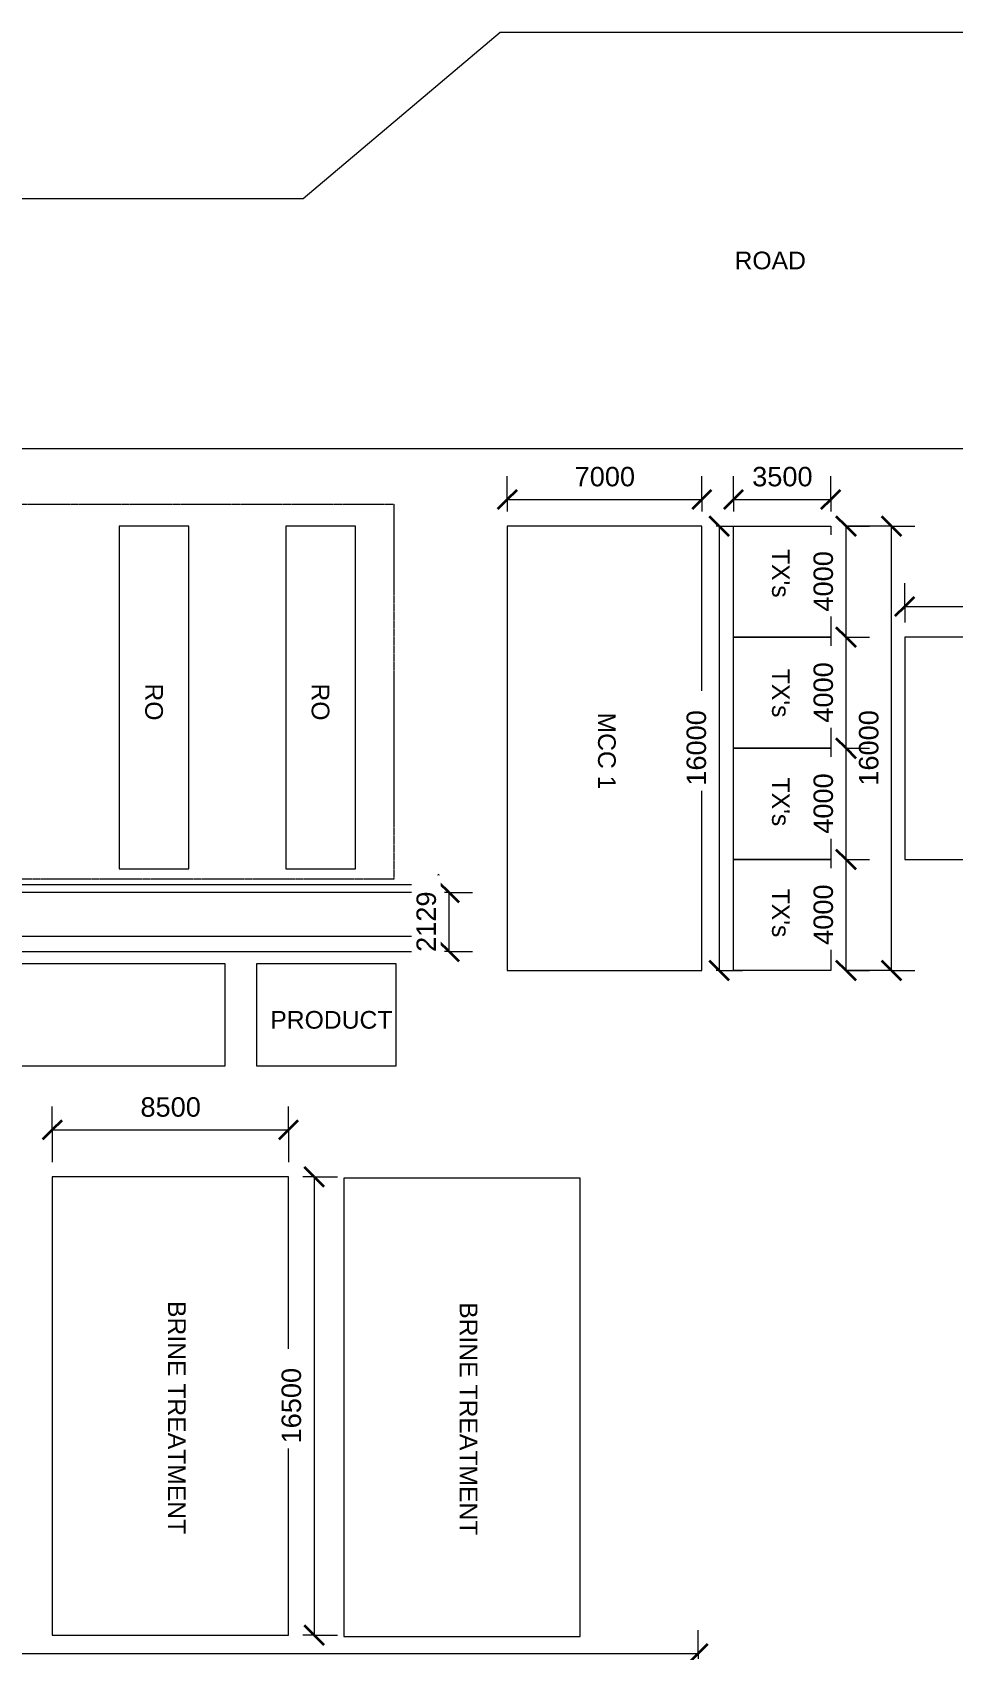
# Model space of a CAD drawing. Header units: millimetres. Extents: x 14826 to 891005, y -311366 to 56117.
# Drawn here: x 219402 to 252532, y -7169 to 51064 of the extents above; entities that cross this region are included whole.
import ezdxf

# ---------------------------------------------------------------- set-up
doc = ezdxf.new("R2010")
doc.units = ezdxf.units.MM
doc.linetypes.add('Hidden', pattern=[7.14375, 4.7625, -2.38125])
doc.linetypes.add('IMPORT-DASHED', pattern=[0])
for name, color, linetype, lineweight in [('A-ANNO-DIMS', 7, 'Continuous', 9), ('A-ANNO-DIMS-350', 7, 'Continuous', 9), ('A-DETL-HDLN', 7, 'Hidden', 9), ('FUTURE', 7, 'IMPORT-DASHED', 9), ('PDF3_Geometry', 7, 'Continuous', 9), ('PDF3_Text', 7, 'Continuous', 9)]:
    doc.layers.add(name, color=color, linetype=linetype, lineweight=lineweight)
doc.layers.add('LAYOUT IMPORT_dwg', color=7, linetype='Continuous', lineweight=9, true_color=0x767676)
doc.styles.add('Arial', font='arial.ttf', dxfattribs={"height": 636.361708})
doc.styles.add('Arial_1', font='arial.ttf', dxfattribs={"height": 636.4})
doc.styles.add('Arial_3', font='arial.ttf', dxfattribs={"height": 700})
doc.dimstyles.new('Greene_Arch_tick_-_2mm', dxfattribs={"dimscale": 304.8, "dimtxt": 714.18158, "dimasz": 2.296588, "dimexe": 2.755906, "dimexo": 1.722441, "dimgap": 0.86122, "dimtad": 1, "dimdec": 0, "dimzin": 0, "dimdsep": 46, "dimtxsty": 'Arial_3', "dimblk1": 'OBLIQUE', "dimblk2": 'OBLIQUE', "dimsah": 1, "dimcen": 0.09, "dimazin": 0, "dimtfac": 1, "dimtdec": 4, "dimtix": 1, "dimtmove": 0, "dimatfit": 3, "dimfxl": 1, "dimtvp": 1, "dimtfill": 1, "dimtolj": 1, "dimtzin": 0, "dimarcsym": 2})

# ---------------------------------------------------------------- blocks, each defined once
blk = doc.blocks.new('LAYOUT IMPORT_dwg-326166-LEVEL 1')
at = {"lineweight": 9, "flags": 128}
for points in [[(-107491, 311338), (-107491, 292314), (-101491, 285221), (-101491, 205507), (-99656, 184637), (-97044, 157598), (-91493, 117051), (-87583, 86872), (-86429, 77880)], [(-92491, 311338), (-92491, 205507), (-88302, 185319)], [(-67722, 232810), (-67722, 236533), (-67722, 238533), (-74395, 238533), (-74395, 289784), (-76524, 289784), (-76524, 238533), (-89740, 238533), (-89740, 236533), (-74395, 236533), (-69722, 236533), (-69722, 186443)]]:
    blk.add_lwpolyline(points, dxfattribs=at)
for points in [[(-89713, 300716), (-89713, 304216), (-85713, 304216), (-85713, 300716)], [(-85713, 300716), (-85713, 304216), (-81713, 304216), (-81713, 300716)], [(-81713, 300716), (-81713, 304216), (-77713, 304216), (-77713, 300716)], [(-77713, 300716), (-77713, 304216), (-73713, 304216), (-73713, 300716)], [(-49780, 276194), (-49780, 284694), (-66280, 284694), (-66280, 276194)]]:
    blk.add_lwpolyline(points, close=True, dxfattribs=at)
at = {"layer": 'FUTURE', "color": 1, "linetype": 'Continuous', "true_color": 0xff0000, "flags": 128}
for points in [[(-77713, 306879), (-77713, 313879), (-85713, 313879), (-85713, 306879)], [(-49738, 286694), (-49738, 295194), (-66238, 295194), (-66238, 286694)], [(-73965, 283560), (-73965, 288560), (-70265, 288560), (-70265, 283560)], [(-89713, 287107), (-89713, 284604), (-77371, 284604), (-77371, 287107)], [(-73965, 266608), (-73965, 282408), (-70265, 282408), (-70265, 266608)], [(-89713, 281108), (-89713, 278606), (-77371, 278606), (-77371, 281108)]]:
    blk.add_lwpolyline(points, close=True, dxfattribs=at)
at = {"layer": 'PDF3_Geometry', "flags": 128}
blk.add_lwpolyline([(-73713, 292574), (-73713, 299574), (-89713, 299574), (-89713, 292574)], close=True, dxfattribs=at)
at = {"layer": 'PDF3_Text', "char_height": 636.4, "attachment_point": 1, "rotation": 90, "line_spacing_factor": 0.941778, "style": 'Arial'}
for s, insert, width in [('ROAD', (-99597, 300755), 3060.98), ('PRODUCT', (-72255, 284043), 5234.04)]:
    blk.add_mtext(s, dxfattribs=dict(at, insert=insert, width=width))
at = {"layer": 'PDF3_Text', "char_height": 636.4, "attachment_point": 1, "line_spacing_factor": 0.941778}
for s, insert, width, style in [("TX's", (-88889, 302741), 2087.39, 'Arial'), ("TX's", (-84575, 302741), 2087.39, 'Arial'), ("TX's", (-80659, 302741), 2087.39, 'Arial'), ("TX's", (-76659, 302741), 2087.39, 'Arial'), ('MCC 1', (-83000, 296477), 3294.64, 'Arial'), ('BRINE TREATMENT', (-61770, 291500), 10008.55, 'Arial_1'), ('RO', (-84047, 286168), 1588.91, 'Arial'), ('BRINE TREATMENT', (-61812, 281000), 10008.55, 'Arial_1'), ('RO', (-84047, 280177), 1588.91, 'Arial')]:
    blk.add_mtext(s, dxfattribs=dict(at, insert=insert, width=width, style=style))
blk = doc.blocks.new('DIMBLOCK1-LEVEL 1')
at = {"layer": 'A-ANNO-DIMS-350', "transparency": 16777216}
for p, q in [((244642, 34246), (244642, 35086)), ((248142, 34246), (248142, 35086)), ((244642, 34246), (248142, 34246)), ((244642, 34246), (244642, 33810)), ((248142, 34246), (248142, 33810))]:
    blk.add_line(p, q, dxfattribs=at)
at = {"layer": 'A-ANNO-DIMS-350', "lineweight": 35, "transparency": 16777216}
for p, q in [((244642, 34246), (244992, 34596)), ((248142, 34246), (248492, 34596)), ((244642, 34246), (244292, 33896)), ((248142, 34246), (247792, 33896))]:
    blk.add_line(p, q, dxfattribs=at)
at = {"layer": 'A-ANNO-DIMS-350', "color": 0, "transparency": 16777216, "insert": (245315, 35418), "char_height": 700, "width": 2584.24, "attachment_point": 1, "line_spacing_factor": 0.941778, "style": 'Arial_3', "bg_fill": 3, "box_fill_scale": 1.25, "bg_fill_color": 256, "bg_fill_true_color": 13158600, "bg_fill_transparency": 0}
blk.add_mtext('3500', dxfattribs=at)
blk = doc.blocks.new('_Oblique')
at = {"color": 0, "linetype": 'ByBlock', "lineweight": -2}
blk.add_line((-0.5, -0.5), (0.5, 0.5), dxfattribs=at)
blk = doc.blocks.new('DIMBLOCK2-LEVEL 1')
at = {"layer": 'A-ANNO-DIMS-350', "transparency": 16777216}
for p, q in [((250330, 33285), (248667, 33285)), ((250330, 17285), (250330, 33285)), ((250330, 33285), (251170, 33285)), ((250330, 17285), (248667, 17285)), ((250330, 17285), (251170, 17285))]:
    blk.add_line(p, q, dxfattribs=at)
at = {"layer": 'A-ANNO-DIMS-350', "lineweight": 35, "transparency": 16777216}
for p, q in [((250330, 33285), (249980, 33635)), ((250330, 33285), (250680, 32935)), ((250330, 17285), (249980, 17635)), ((250330, 17285), (250680, 16935))]:
    blk.add_line(p, q, dxfattribs=at)
at = {"layer": 'A-ANNO-DIMS-350', "color": 0, "transparency": 16777216, "insert": (249159, 23939), "char_height": 700, "width": 3230.3, "attachment_point": 1, "rotation": 90, "line_spacing_factor": 0.941778, "style": 'Arial_3', "bg_fill": 3, "box_fill_scale": 1.25, "bg_fill_color": 256, "bg_fill_true_color": 13158600, "bg_fill_transparency": 0}
blk.add_mtext('16000', dxfattribs=at)
blk = doc.blocks.new('DIMBLOCK3-LEVEL 1')
at = {"layer": 'A-ANNO-DIMS-350', "lineweight": 35, "transparency": 16777216}
for p, q in [((248695, 21285), (248345, 21635)), ((248695, 21285), (249045, 20935)), ((248695, 17285), (248345, 17635)), ((248695, 17285), (249045, 16935))]:
    blk.add_line(p, q, dxfattribs=at)
at = {"layer": 'A-ANNO-DIMS-350', "transparency": 16777216}
for p, q in [((248695, 21285), (248667, 21285)), ((248695, 17285), (248695, 21285)), ((248695, 21285), (249535, 21285)), ((248695, 17285), (248667, 17285)), ((248695, 17285), (249535, 17285))]:
    blk.add_line(p, q, dxfattribs=at)
at = {"layer": 'A-ANNO-DIMS-350', "color": 0, "transparency": 16777216, "insert": (247524, 18209), "char_height": 700, "width": 2584.24, "attachment_point": 1, "rotation": 90, "line_spacing_factor": 0.941778, "style": 'Arial_3', "bg_fill": 3, "box_fill_scale": 1.25, "bg_fill_color": 256, "bg_fill_true_color": 13158600, "bg_fill_transparency": 0}
blk.add_mtext('4000', dxfattribs=at)
blk = doc.blocks.new('DIMBLOCK4-LEVEL 1')
at = {"layer": 'A-ANNO-DIMS-350', "lineweight": 35, "transparency": 16777216}
for p, q in [((248695, 25285), (248345, 25635)), ((248695, 25285), (249045, 24935)), ((248695, 21285), (248345, 21635)), ((248695, 21285), (249045, 20935))]:
    blk.add_line(p, q, dxfattribs=at)
at = {"layer": 'A-ANNO-DIMS-350', "transparency": 16777216}
for p, q in [((248695, 25285), (248667, 25285)), ((248695, 21285), (248695, 25285)), ((248695, 25285), (249535, 25285)), ((248695, 21285), (248667, 21285)), ((248695, 21285), (249535, 21285))]:
    blk.add_line(p, q, dxfattribs=at)
at = {"layer": 'A-ANNO-DIMS-350', "color": 0, "transparency": 16777216, "insert": (247524, 22209), "char_height": 700, "width": 2584.24, "attachment_point": 1, "rotation": 90, "line_spacing_factor": 0.941778, "style": 'Arial_3', "bg_fill": 3, "box_fill_scale": 1.25, "bg_fill_color": 256, "bg_fill_true_color": 13158600, "bg_fill_transparency": 0}
blk.add_mtext('4000', dxfattribs=at)
blk = doc.blocks.new('DIMBLOCK5-LEVEL 1')
at = {"layer": 'A-ANNO-DIMS-350', "lineweight": 35, "transparency": 16777216}
for p, q in [((248695, 29285), (248345, 29635)), ((248695, 29285), (249045, 28935)), ((248695, 25285), (248345, 25635)), ((248695, 25285), (249045, 24935))]:
    blk.add_line(p, q, dxfattribs=at)
at = {"layer": 'A-ANNO-DIMS-350', "transparency": 16777216}
for p, q in [((248695, 29285), (248667, 29285)), ((248695, 25285), (248695, 29285)), ((248695, 29285), (249535, 29285)), ((248695, 25285), (248667, 25285)), ((248695, 25285), (249535, 25285))]:
    blk.add_line(p, q, dxfattribs=at)
at = {"layer": 'A-ANNO-DIMS-350', "color": 0, "transparency": 16777216, "insert": (247524, 26209), "char_height": 700, "width": 2584.24, "attachment_point": 1, "rotation": 90, "line_spacing_factor": 0.941778, "style": 'Arial_3', "bg_fill": 3, "box_fill_scale": 1.25, "bg_fill_color": 256, "bg_fill_true_color": 13158600, "bg_fill_transparency": 0}
blk.add_mtext('4000', dxfattribs=at)
blk = doc.blocks.new('DIMBLOCK6-LEVEL 1')
at = {"layer": 'A-ANNO-DIMS-350', "lineweight": 35, "transparency": 16777216}
for p, q in [((248695, 33285), (248345, 33635)), ((248695, 33285), (249045, 32935)), ((248695, 29285), (248345, 29635)), ((248695, 29285), (249045, 28935))]:
    blk.add_line(p, q, dxfattribs=at)
at = {"layer": 'A-ANNO-DIMS-350', "transparency": 16777216}
for p, q in [((248695, 33285), (248667, 33285)), ((248695, 29285), (248695, 33285)), ((248695, 33285), (249535, 33285)), ((248695, 29285), (248667, 29285)), ((248695, 29285), (249535, 29285))]:
    blk.add_line(p, q, dxfattribs=at)
at = {"layer": 'A-ANNO-DIMS-350', "color": 0, "transparency": 16777216, "insert": (247524, 30209), "char_height": 700, "width": 2584.24, "attachment_point": 1, "rotation": 90, "line_spacing_factor": 0.941778, "style": 'Arial_3', "bg_fill": 3, "box_fill_scale": 1.25, "bg_fill_color": 256, "bg_fill_true_color": 13158600, "bg_fill_transparency": 0}
blk.add_mtext('4000', dxfattribs=at)
blk = doc.blocks.new('DIMBLOCK7-LEVEL 1')
at = {"layer": 'A-ANNO-DIMS-350', "transparency": 16777216}
for p, q in [((236500, 34246), (236500, 35086)), ((243500, 34246), (243500, 35086)), ((236500, 34246), (243500, 34246)), ((236500, 34246), (236500, 33810)), ((243500, 34246), (243500, 33810))]:
    blk.add_line(p, q, dxfattribs=at)
at = {"layer": 'A-ANNO-DIMS-350', "lineweight": 35, "transparency": 16777216}
for p, q in [((236500, 34246), (236850, 34596)), ((243500, 34246), (243850, 34596)), ((236500, 34246), (236150, 33896)), ((243500, 34246), (243150, 33896))]:
    blk.add_line(p, q, dxfattribs=at)
at = {"layer": 'A-ANNO-DIMS-350', "color": 0, "transparency": 16777216, "insert": (238924, 35418), "char_height": 700, "width": 2584.24, "attachment_point": 1, "line_spacing_factor": 0.941778, "style": 'Arial_3', "bg_fill": 3, "box_fill_scale": 1.25, "bg_fill_color": 256, "bg_fill_true_color": 13158600, "bg_fill_transparency": 0}
blk.add_mtext('7000', dxfattribs=at)
blk = doc.blocks.new('DIMBLOCK8-LEVEL 1')
at = {"layer": 'A-ANNO-DIMS-350', "lineweight": 35, "transparency": 16777216}
for p, q in [((244126, 33285), (243776, 33635)), ((244126, 33285), (244476, 32935)), ((244126, 17285), (243776, 17635)), ((244126, 17285), (244476, 16935))]:
    blk.add_line(p, q, dxfattribs=at)
at = {"layer": 'A-ANNO-DIMS-350', "transparency": 16777216}
for p, q in [((244126, 33285), (244025, 33285)), ((244126, 33285), (244126, 17285)), ((244126, 33285), (244966, 33285)), ((244126, 17285), (244025, 17285)), ((244126, 17285), (244966, 17285))]:
    blk.add_line(p, q, dxfattribs=at)
at = {"layer": 'A-ANNO-DIMS-350', "color": 0, "transparency": 16777216, "insert": (242954, 23939), "char_height": 700, "width": 3230.3, "attachment_point": 1, "rotation": 90, "line_spacing_factor": 0.941778, "style": 'Arial_3', "bg_fill": 3, "box_fill_scale": 1.25, "bg_fill_color": 256, "bg_fill_true_color": 13158600, "bg_fill_transparency": 0}
blk.add_mtext('16000', dxfattribs=at)
blk = doc.blocks.new('DIMBLOCK9-LEVEL 1')
at = {"layer": 'A-ANNO-DIMS-350', "transparency": 16777216}
for p, q in [((250805, 30392), (250805, 31232)), ((257805, 30392), (257805, 31232)), ((250805, 30392), (257805, 30392)), ((250805, 30392), (250805, 29810)), ((257805, 30392), (257805, 29810))]:
    blk.add_line(p, q, dxfattribs=at)
at = {"layer": 'A-ANNO-DIMS-350', "lineweight": 35, "transparency": 16777216}
for p, q in [((250805, 30392), (250455, 30042)), ((250805, 30392), (251155, 30742)), ((257805, 30392), (257455, 30042)), ((257805, 30392), (258155, 30742))]:
    blk.add_line(p, q, dxfattribs=at)
at = {"layer": 'A-ANNO-DIMS-350', "color": 0, "transparency": 16777216, "insert": (253228, 31563), "char_height": 700, "width": 2584.24, "attachment_point": 1, "line_spacing_factor": 0.941778, "style": 'Arial_3', "bg_fill": 3, "box_fill_scale": 1.25, "bg_fill_color": 256, "bg_fill_true_color": 13158600, "bg_fill_transparency": 0}
blk.add_mtext('7000', dxfattribs=at)
blk = doc.blocks.new('DIMBLOCK13-LEVEL 1')
at = {"layer": 'A-ANNO-DIMS-350', "transparency": 16777216}
for p, q in [((180459, 20387), (180459, 21227)), ((180459, 20387), (233710, 20387)), ((180459, 20387), (180459, 20357)), ((233710, 20387), (233710, 20622)), ((233710, 20387), (233710, 19547))]:
    blk.add_line(p, q, dxfattribs=at)
at = {"layer": 'A-ANNO-DIMS-350', "lineweight": 35, "transparency": 16777216}
for p, q in [((180459, 20387), (180109, 20037)), ((180459, 20387), (180809, 20737)), ((233710, 20387), (233360, 20037)), ((233710, 20387), (234060, 20737))]:
    blk.add_line(p, q, dxfattribs=at)
at = {"layer": 'A-ANNO-DIMS-350', "color": 0, "transparency": 16777216, "insert": (205739, 21558), "char_height": 700, "width": 3230.3, "attachment_point": 1, "line_spacing_factor": 0.941778, "style": 'Arial_3', "bg_fill": 3, "box_fill_scale": 1.25, "bg_fill_color": 256, "bg_fill_true_color": 13158600, "bg_fill_transparency": 0}
blk.add_mtext('53251', dxfattribs=at)
blk = doc.blocks.new('DIMBLOCK14-LEVEL 1')
at = {"layer": 'A-ANNO-DIMS-350', "transparency": 16777216}
for p, q in [((220120, 11549), (220120, 12389)), ((228620, 11549), (228620, 12389)), ((220120, 11549), (228620, 11549)), ((220120, 11549), (220120, 10378)), ((228620, 11549), (228620, 10378))]:
    blk.add_line(p, q, dxfattribs=at)
at = {"layer": 'A-ANNO-DIMS-350', "lineweight": 35, "transparency": 16777216}
for p, q in [((220120, 11549), (220470, 11899)), ((228620, 11549), (228970, 11899)), ((220120, 11549), (219770, 11199)), ((228620, 11549), (228270, 11199))]:
    blk.add_line(p, q, dxfattribs=at)
at = {"layer": 'A-ANNO-DIMS-350', "color": 0, "transparency": 16777216, "insert": (223294, 12721), "char_height": 700, "width": 2584.24, "attachment_point": 1, "line_spacing_factor": 0.941778, "style": 'Arial_3', "bg_fill": 3, "box_fill_scale": 1.25, "bg_fill_color": 256, "bg_fill_true_color": 13158600, "bg_fill_transparency": 0}
blk.add_mtext('8500', dxfattribs=at)
blk = doc.blocks.new('DIMBLOCK15-LEVEL 1')
at = {"layer": 'A-ANNO-DIMS-350', "lineweight": 35, "transparency": 16777216}
for p, q in [((229546, 9853), (229196, 10203)), ((229546, 9853), (229896, 9503)), ((229546, -6647), (229196, -6297)), ((229546, -6647), (229896, -6997))]:
    blk.add_line(p, q, dxfattribs=at)
at = {"layer": 'A-ANNO-DIMS-350', "transparency": 16777216}
for p, q in [((229546, 9853), (229145, 9853)), ((229546, 9853), (229546, -6647)), ((229546, 9853), (230386, 9853)), ((229546, -6647), (229145, -6647)), ((229546, -6647), (230386, -6647))]:
    blk.add_line(p, q, dxfattribs=at)
at = {"layer": 'A-ANNO-DIMS-350', "color": 0, "transparency": 16777216, "insert": (228374, 257), "char_height": 700, "width": 3230.3, "attachment_point": 1, "rotation": 90, "line_spacing_factor": 0.941778, "style": 'Arial_3', "bg_fill": 3, "box_fill_scale": 1.25, "bg_fill_color": 256, "bg_fill_true_color": 13158600, "bg_fill_transparency": 0}
blk.add_mtext('16500', dxfattribs=at)
blk = doc.blocks.new('DIMBLOCK73-LEVEL 1')
at = {"layer": 'A-ANNO-DIMS-350', "transparency": 16777216}
for p, q in [((182459, 18519), (182459, 19359)), ((233710, 18519), (233710, 19359)), ((182459, 18519), (233710, 18519)), ((182459, 18519), (182459, 18493)), ((233710, 18519), (233710, 18489))]:
    blk.add_line(p, q, dxfattribs=at)
at = {"layer": 'A-ANNO-DIMS-350', "lineweight": 35, "transparency": 16777216}
for p, q in [((182459, 18519), (182809, 18869)), ((233710, 18519), (234060, 18869)), ((182459, 18519), (182109, 18169)), ((233710, 18519), (233360, 18169))]:
    blk.add_line(p, q, dxfattribs=at)
at = {"layer": 'A-ANNO-DIMS-350', "color": 0, "transparency": 16777216, "insert": (206739, 19690), "char_height": 700, "width": 3230.3, "attachment_point": 1, "line_spacing_factor": 0.941778, "style": 'Arial_3', "bg_fill": 3, "box_fill_scale": 1.25, "bg_fill_color": 256, "bg_fill_true_color": 13158600, "bg_fill_transparency": 0}
blk.add_mtext('51251', dxfattribs=at)
blk = doc.blocks.new('DIMBLOCK74-LEVEL 1')
at = {"layer": 'A-ANNO-DIMS-350', "lineweight": 35, "transparency": 16777216}
for p, q in [((234402, 20097), (234052, 20447)), ((234402, 20097), (234752, 19747)), ((234402, 17968), (234052, 18318)), ((234402, 17968), (234752, 17618))]:
    blk.add_line(p, q, dxfattribs=at)
at = {"layer": 'A-ANNO-DIMS-350', "transparency": 16777216}
for p, q in [((234402, 20097), (234235, 20097)), ((234402, 17968), (234402, 20097)), ((234402, 20097), (235242, 20097)), ((234402, 17968), (234235, 17968)), ((234402, 17968), (235242, 17968))]:
    blk.add_line(p, q, dxfattribs=at)
at = {"layer": 'A-ANNO-DIMS-350', "color": 0, "transparency": 16777216, "insert": (233231, 17955), "char_height": 700, "width": 2584.24, "attachment_point": 1, "rotation": 90, "line_spacing_factor": 0.941778, "style": 'Arial_3', "bg_fill": 3, "box_fill_scale": 1.25, "bg_fill_color": 256, "bg_fill_true_color": 13158600, "bg_fill_transparency": 0}
blk.add_mtext('2129', dxfattribs=at)
blk = doc.blocks.new('DIMBLOCK82-LEVEL 1')
at = {"layer": 'A-ANNO-DIMS-350', "transparency": 16777216}
for p, q in [((176736, -7306), (176736, -6466)), ((243370, -7306), (243370, -6466)), ((176736, -7306), (243370, -7306)), ((176736, -7306), (176736, -7336)), ((243370, -7306), (243370, -7497))]:
    blk.add_line(p, q, dxfattribs=at)
at = {"layer": 'A-ANNO-DIMS-350', "lineweight": 35, "transparency": 16777216}
for p, q in [((176736, -7306), (177086, -6956)), ((243370, -7306), (243720, -6956)), ((176736, -7306), (176386, -7656)), ((243370, -7306), (243020, -7656))]:
    blk.add_line(p, q, dxfattribs=at)
at = {"layer": 'A-ANNO-DIMS-350', "color": 0, "transparency": 16777216, "insert": (208707, -6135), "char_height": 700, "width": 3230.3, "attachment_point": 1, "line_spacing_factor": 0.941778, "style": 'Arial_3', "bg_fill": 3, "box_fill_scale": 1.25, "bg_fill_color": 256, "bg_fill_true_color": 13158600, "bg_fill_transparency": 0}
blk.add_mtext('66634', dxfattribs=at)

msp = doc.modelspace()

# ---------------------------------------------------------------- linework, layer by layer
at = {"layer": 'A-DETL-HDLN'}
for p, q in [((146310.45863, 34069.67245), (232410.45863, 34069.67245)), ((232410.45863, 34069.67245), (232410.45863, 20569.67245)), ((232410.45863, 20569.67245), (146310.45863, 20569.67245))]:
    msp.add_line(p, q, dxfattribs=at)

# ---------------------------------------------------------------- block references
at = {"layer": 'LAYOUT IMPORT_dwg', "color": 7, "rotation": 269.9999999999997}
msp.add_blockref('LAYOUT IMPORT_dwg-326166-LEVEL 1', (-56073.93568, -56427.64433), dxfattribs=at)

# ---------------------------------------------------------------- next in the draw order: dimensions: what is measured, and where the dimension line sits
at = {"layer": 'A-ANNO-DIMS'}
for base, p1, p2, override, picture, middle in [((243500.44304, 34246.30584), (236500.44304, 33285.35943), (243500.44304, 33285.35943), {"dimpost": '<>', "dimfxl": 7000}, 'DIMBLOCK7-LEVEL 1', (240000.44304, 34866.20693)), ((248141.64614, 34246.30584), (244641.64614, 33285.35943), (248141.64614, 33285.35943), {"dimpost": '<>', "dimfxl": 3500}, 'DIMBLOCK1-LEVEL 1', (246391.64614, 34866.44567)), ((233710.01548, 20387.04929), (180459.04021, 20882.02404), (233710.01548, 20096.50198), {"dimpost": '<>', "dimfxl": 53256.768698}, 'DIMBLOCK13-LEVEL 1', (207084.52785, 21007.18913)), ((228620.36685, 11549.33476), (220120.36685, 9852.55047), (228620.36685, 9852.55047), {"dimpost": '<>', "dimfxl": 8500}, 'DIMBLOCK14-LEVEL 1', (224370.36685, 12169.23586))]:
    dim = msp.add_linear_dim(base=base, p1=p1, p2=p2, dimstyle='Greene_Arch_tick_-_2mm', override=override, dxfattribs=at)
    dim.commit()
    dim.dimension.update_dxf_attribs({"geometry": picture, "text_midpoint": middle})

# ---------------------------------------------------------------- next in the draw order: dimensions: what is measured, and where the dimension line sits
for base, p1, p2, override, picture, middle in [((244125.6177, 17285.40762), (243500.44304, 33285.35943), (243500.44304, 17285.40762), {"dimpost": '<>', "dimfxl": 15999.951808}, 'DIMBLOCK8-LEVEL 1', (243505.71661, 25285.38353)), ((250330.09732, 33285.35943), (248141.64614, 17285.35943), (248141.64614, 33285.35943), {"dimpost": '<>', "dimfxl": 16000}, 'DIMBLOCK2-LEVEL 1', (249710.19623, 25285.35943)), ((229545.74473, -6647.44953), (228620.36685, 9852.55047), (228620.36685, -6647.44953), {"dimpost": '<>', "dimfxl": 16500}, 'DIMBLOCK15-LEVEL 1', (228925.84364, 1602.55047))]:
    dim = msp.add_linear_dim(base=base, p1=p1, p2=p2, angle=90, dimstyle='Greene_Arch_tick_-_2mm', override=override, dxfattribs=at)
    dim.commit()
    dim.dimension.update_dxf_attribs({"geometry": picture, "text_midpoint": middle})
dim = msp.add_linear_dim(base=(233710.01548, 18519.15199), p1=(182459.04021, 17967.69187), p2=(233710.01548, 19014.12674), dimstyle='Greene_Arch_tick_-_2mm', override={"dimpost": '<>', "dimfxl": 51261.657134}, dxfattribs=at)
dim.commit()
dim.dimension.update_dxf_attribs({"geometry": 'DIMBLOCK73-LEVEL 1', "text_midpoint": (208084.52785, 19139.05308)})

# ---------------------------------------------------------------- next in the draw order: dimensions: what is measured, and where the dimension line sits
for base, p1, p2, override, picture, middle in [((257804.59043, 30391.6951), (250804.59043, 29285.35943), (257804.59043, 29285.35943), {"dimpost": '<>', "dimfxl": 7000}, 'DIMBLOCK9-LEVEL 1', (254304.59043, 31011.59619)), ((243370.44426, -7305.76553), (176736.33721, -6810.79078), (243370.44426, -8022.03679), {"dimpost": '<>', "dimfxl": 66645.114888}, 'DIMBLOCK82-LEVEL 1', (210053.39074, -6685.62569))]:
    dim = msp.add_linear_dim(base=base, p1=p1, p2=p2, dimstyle='Greene_Arch_tick_-_2mm', override=override, dxfattribs=at)
    dim.commit()
    dim.dimension.update_dxf_attribs({"geometry": picture, "text_midpoint": middle})
for base, p1, p2, override, picture, middle in [((248694.82219, 21285.35943), (248141.64614, 17285.35943), (248141.64614, 21285.35943), {"dimpost": '<>', "dimfxl": 4000}, 'DIMBLOCK3-LEVEL 1', (248074.9211, 19285.35943)), ((234402.28103, 20096.50198), (233710.01548, 17967.69187), (233710.01548, 20096.50198), {"dimpost": '<>', "dimfxl": 2128.810109}, 'DIMBLOCK74-LEVEL 1', (233782.37994, 19032.09692))]:
    dim = msp.add_linear_dim(base=base, p1=p1, p2=p2, angle=90, dimstyle='Greene_Arch_tick_-_2mm', override=override, dxfattribs=at)
    dim.commit()
    dim.dimension.update_dxf_attribs({"geometry": picture, "text_midpoint": middle})

# ---------------------------------------------------------------- next in the draw order: dimensions: what is measured, and where the dimension line sits
dim = msp.add_linear_dim(base=(248694.82219, 25285.35943), p1=(248141.64614, 21285.35943), p2=(248141.64614, 25285.35943), angle=90, dimstyle='Greene_Arch_tick_-_2mm', override={"dimpost": '<>', "dimfxl": 4000}, dxfattribs=at)
dim.commit()
dim.dimension.update_dxf_attribs({"geometry": 'DIMBLOCK4-LEVEL 1', "text_midpoint": (248074.9211, 23285.35943)})

# ---------------------------------------------------------------- next in the draw order: dimensions: what is measured, and where the dimension line sits
dim = msp.add_linear_dim(base=(248694.82219, 29285.35943), p1=(248141.64614, 25285.35943), p2=(248141.64614, 29285.35943), angle=90, dimstyle='Greene_Arch_tick_-_2mm', override={"dimpost": '<>', "dimfxl": 4000}, dxfattribs=at)
dim.commit()
dim.dimension.update_dxf_attribs({"geometry": 'DIMBLOCK5-LEVEL 1', "text_midpoint": (248074.9211, 27285.35943)})

# ---------------------------------------------------------------- next in the draw order: dimensions: what is measured, and where the dimension line sits
dim = msp.add_linear_dim(base=(248694.82219, 33285.35943), p1=(248141.64614, 29285.35943), p2=(248141.64614, 33285.35943), angle=90, dimstyle='Greene_Arch_tick_-_2mm', override={"dimpost": '<>', "dimfxl": 4000}, dxfattribs=at)
dim.commit()
dim.dimension.update_dxf_attribs({"geometry": 'DIMBLOCK6-LEVEL 1', "text_midpoint": (248074.9211, 31285.35943)})

doc.saveas('drawing.dxf')
